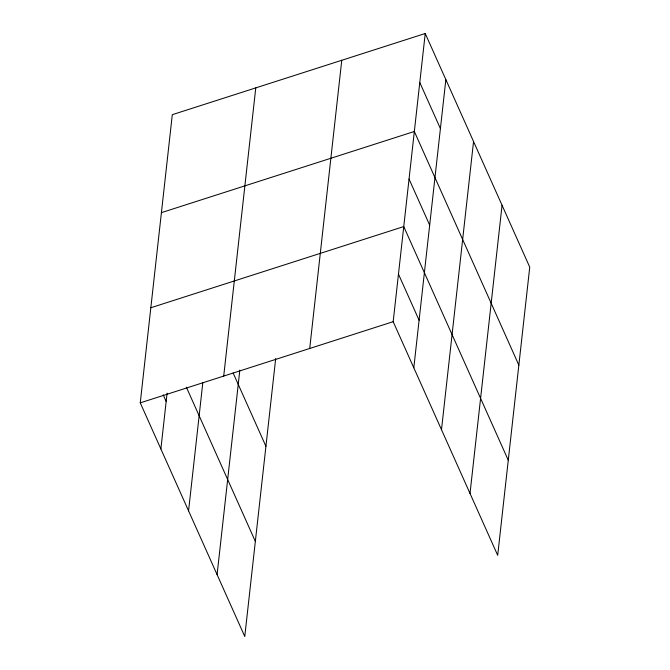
<?xml version="1.0" encoding="UTF-8"?>
<svg xmlns="http://www.w3.org/2000/svg" width="670" height="670" viewBox="0 0 670 670"><rect width="100%" height="100%" fill="white"/><g stroke="black" fill="none" stroke-linecap="round" stroke-linejoin="round"><path stroke-width="1" d="M275.688 358.525L244.768 636.5L140.256 402.854L172.307 114.67L425.232 33.5L529.744 267.146L497.693 555.33L393.181 321.684L425.232 33.5M160.884 448.975L167.09 393.156M188.563 510.858L202.817 382.679M223.721 376.063L255.772 87.879M217.088 574.617L239.827 370.125M309.716 348.467L341.767 60.283M413.809 367.805L445.86 79.621M441.496 429.688L473.548 141.504M470.013 493.447L502.065 205.263M161.403 212.65L414.336 131.479L518.848 365.133M150.825 307.748L403.759 226.586L508.27 460.231M140.256 402.854L393.181 321.684M419.78 82.494L440.416 128.615M409.043 179.032L429.679 225.153M398.466 274.13L419.102 320.252M233.135 372.997L265.923 446.304M186.369 387.193L255.345 541.402M163.22 394.831L166.168 401.422"/></g></svg>
